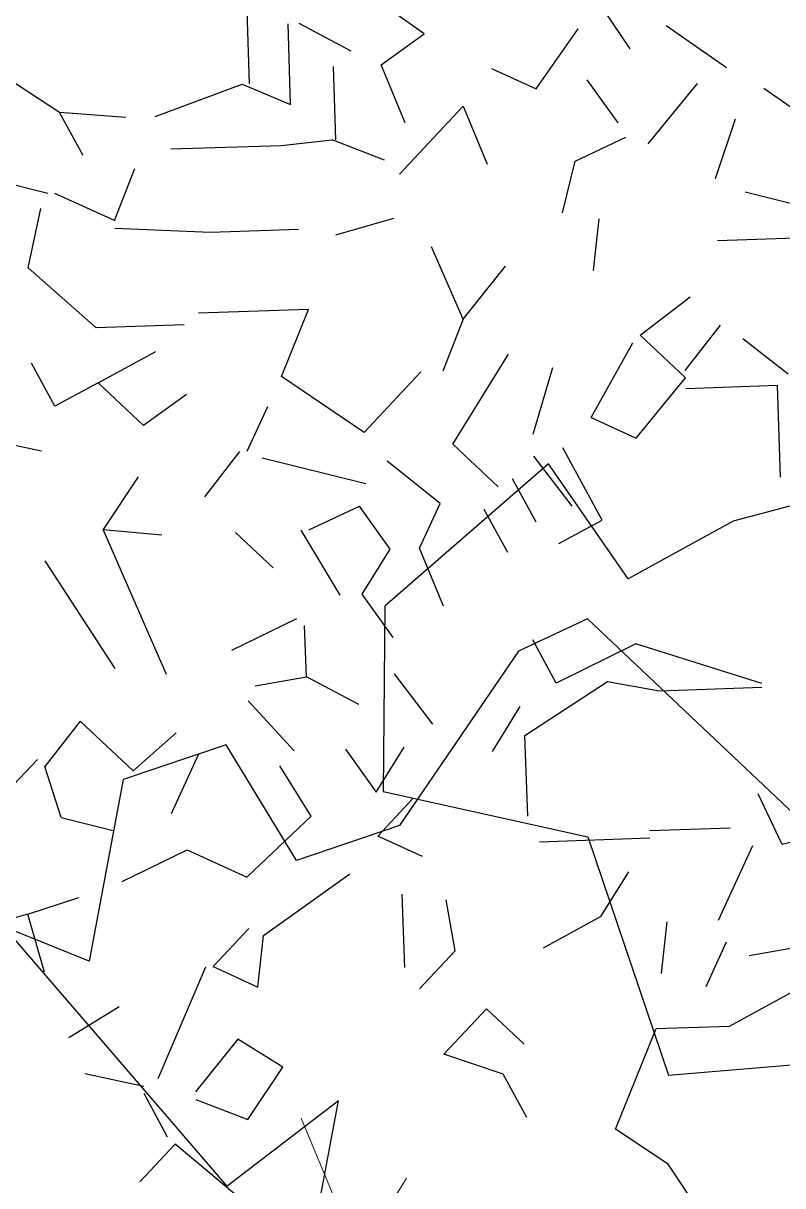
# Model space of a CAD drawing. Header units: metres. Extents: x 10 to 239, y 2 to 253.
# Drawn here: x 93.298 to 93.856, y 179.671 to 180.526 of the extents above; entities that cross this region are included whole.
import ezdxf

# ---------------------------------------------------------------- set-up
doc = ezdxf.new("R2010")
doc.units = ezdxf.units.M
doc.header["$MEASUREMENT"] = 0
doc.layers.add('bloques ARBOLES', color=7, linetype='Continuous', true_color=0xb8d897)

# ---------------------------------------------------------------- blocks, each defined once
blk = doc.blocks.new('arbolote')
at = {"layer": 'bloques ARBOLES'}
for points in [[(1.71641, 9.07352), (1.79706, 9.15747), (1.77878, 9.27351), (1.67086, 9.31731), (1.62903, 9.40144), (1.46368, 9.55755), (1.41292, 9.53387), (1.32561, 9.40565), (1.2498, 9.38005), (1.19807, 9.46501), (1.12225, 9.43942), (1.09727, 9.30604), (1.00955, 9.34119), (0.89145, 9.29818), (0.82627, 9.26872), (0.82446, 9.41527), (0.82083, 9.41956), (0.69614, 9.38108), (0.40291, 9.62845), (0.32388, 9.60013)], [(-1.28397, 9.55897), (-1.3207, 9.48831), (-1.40741, 9.49948), (-1.41091, 9.40914), (-1.28385, 9.17553), (-1.35275, 9.14936), (-1.41728, 8.82704), (-1.3465, 8.7196), (-1.19619, 8.63445), (-1.11673, 8.46354), (-1.12252, 8.34551), (-1.27432, 8.4487), (-1.35731, 8.28826), (-1.4052, 8.43166), (-1.49379, 8.40812), (-1.571, 8.36571), (-1.62973, 8.45025), (-1.74994, 8.34567), (-1.75127, 8.20933), (-1.60066, 8.17595), (-1.54146, 8.00074), (-1.39805, 8.01277), (-1.32066, 7.72053)], [(-1.80902, 7.84861), (-1.78403, 7.98199), (-1.86593, 7.91905), (-2.03402, 8.11423), (-2.14667, 8.0648), (-2.15215, 7.99852), (-2.10217, 7.92865), (-2.11167, 7.81391)]]:
    blk.add_lwpolyline(points, dxfattribs=at)
blk = doc.blocks.new('arb-alz-77')
at = {"layer": 'bloques ARBOLES', "linetype": 'Continuous'}
for p, q in [((1.9797, 5.2229), (1.7628, 5.3775)), ((1.9797, 5.2229), (1.7628, 5.3775)), ((1.9797, 5.2229), (1.7628, 5.3775)), ((1.9797, 5.2229), (1.7628, 5.3775)), ((2.3293, 5.1974), (2.2638, 5.2948)), ((2.3293, 5.1974), (2.2638, 5.2948)), ((1.6837, 5.1382), (1.6795, 5.2625)), ((1.7533, 5.1032), (1.7488, 5.24)), ((1.7533, 5.1032), (1.7488, 5.24)), ((1.7533, 5.1032), (1.7488, 5.24)), ((1.7533, 5.1032), (1.7488, 5.24)), ((1.8561, 5.1938), (1.7675, 5.2405)), ((2.1697, 5.1297), (2.241, 5.2318)), ((2.1697, 5.1297), (2.241, 5.2318)), ((2.1697, 5.1297), (2.241, 5.2318)), ((2.4923, 5.1656), (2.3903, 5.2368)), ((1.9067, 5.1706), (1.9797, 5.2229)), ((1.9067, 5.1706), (1.9797, 5.2229)), ((1.9067, 5.1706), (1.9797, 5.2229)), ((1.3614, 5.0899), (1.2341, 5.1728)), ((1.3614, 5.0899), (1.2341, 5.1728)), ((1.3614, 5.0899), (1.2341, 5.1728)), ((1.3614, 5.0899), (1.2341, 5.1728)), ((1.3614, 5.0899), (1.2341, 5.1728)), ((1.83, 5.0435), (1.8258, 5.1678)), ((1.9474, 5.0723), (1.9067, 5.1706)), ((1.9474, 5.0723), (1.9067, 5.1706)), ((2.0938, 5.1645), (2.1697, 5.1297)), ((2.0938, 5.1645), (2.1697, 5.1297)), ((1.5236, 5.0829), (1.6713, 5.1377)), ((1.5236, 5.0829), (1.6713, 5.1377)), ((1.6713, 5.1377), (1.7533, 5.1032)), ((1.6713, 5.1377), (1.7533, 5.1032)), ((1.6713, 5.1377), (1.7533, 5.1032)), ((1.6713, 5.1377), (1.7533, 5.1032)), ((2.3086, 5.0721), (2.2563, 5.145)), ((2.3597, 5.0364), (2.4434, 5.1389)), ((2.3597, 5.0364), (2.4434, 5.1389)), ((2.6579, 5.059), (2.5558, 5.1302)), ((2.6579, 5.059), (2.5558, 5.1302)), ((1.4738, 5.0813), (1.3614, 5.0899)), ((1.4013, 5.0166), (1.3614, 5.0899)), ((1.4013, 5.0166), (1.3614, 5.0899)), ((1.4013, 5.0166), (1.3614, 5.0899)), ((1.4013, 5.0166), (1.3614, 5.0899)), ((1.4738, 5.0813), (1.3614, 5.0899)), ((1.4013, 5.0166), (1.3614, 5.0899)), ((1.9378, 4.9849), (2.0461, 5.1006)), ((1.9378, 4.9849), (2.0461, 5.1006)), ((2.0461, 5.1006), (2.0868, 5.0023)), ((2.0461, 5.1006), (2.0868, 5.0023)), ((2.0461, 5.1006), (2.0868, 5.0023)), ((2.0461, 5.1006), (2.0868, 5.0023)), ((2.4737, 4.978), (2.5077, 5.0788)), ((2.4737, 4.978), (2.5077, 5.0788)), ((2.4737, 4.978), (2.5077, 5.0788)), ((2.4737, 4.978), (2.5077, 5.0788)), ((2.4737, 4.978), (2.5077, 5.0788)), ((2.2361, 5.0074), (2.322, 5.0477)), ((1.5503, 5.0278), (1.737, 5.034)), ((1.5503, 5.0278), (1.737, 5.034)), ((1.5503, 5.0278), (1.737, 5.034)), ((1.737, 5.034), (1.8238, 5.0433)), ((1.9122, 5.0088), (1.8238, 5.0433)), ((1.9122, 5.0088), (1.8238, 5.0433)), ((1.4548, 4.9063), (1.4891, 4.9946)), ((1.4548, 4.9063), (1.4891, 4.9946)), ((1.4548, 4.9063), (1.4891, 4.9946)), ((2.2141, 4.9194), (2.2361, 5.0074)), ((2.2141, 4.9194), (2.2361, 5.0074)), ((1.3412, 4.9522), (1.2532, 4.9742)), ((1.3412, 4.9522), (1.2532, 4.9742)), ((1.4548, 4.9063), (1.3536, 4.9525)), ((2.6123, 4.9328), (2.5243, 4.9548)), ((2.6123, 4.9328), (2.5243, 4.9548)), ((2.6123, 4.9328), (2.5243, 4.9548)), ((1.308, 4.8265), (1.3295, 4.9269)), ((1.308, 4.8265), (1.3295, 4.9269)), ((1.308, 4.8265), (1.3295, 4.9269)), ((1.308, 4.8265), (1.3295, 4.9269)), ((1.308, 4.8265), (1.3295, 4.9269)), ((1.308, 4.8265), (1.3295, 4.9269)), ((1.9279, 4.9097), (1.8292, 4.8815)), ((1.9279, 4.9097), (1.8292, 4.8815)), ((1.9279, 4.9097), (1.8292, 4.8815)), ((1.9279, 4.9097), (1.8292, 4.8815)), ((1.9279, 4.9097), (1.8292, 4.8815)), ((1.9279, 4.9097), (1.8292, 4.8815)), ((1.9279, 4.9097), (1.8292, 4.8815)), ((2.2672, 4.8216), (2.2768, 4.9091)), ((2.2672, 4.8216), (2.2768, 4.9091)), ((2.2672, 4.8216), (2.2768, 4.9091)), ((2.2672, 4.8216), (2.2768, 4.9091)), ((2.2672, 4.8216), (2.2768, 4.9091)), ((2.2672, 4.8216), (2.2768, 4.9091)), ((1.4553, 4.8937), (1.6175, 4.8868)), ((1.4553, 4.8937), (1.6175, 4.8868)), ((1.6175, 4.8868), (1.7667, 4.8918)), ((1.6175, 4.8868), (1.7667, 4.8918)), ((1.6175, 4.8868), (1.7667, 4.8918)), ((2.6267, 4.8773), (2.4773, 4.8723)), ((2.6267, 4.8773), (2.4773, 4.8723)), ((2.6267, 4.8773), (2.4773, 4.8723)), ((2.0458, 4.7393), (1.9919, 4.862)), ((2.0458, 4.7393), (1.9919, 4.862)), ((2.0458, 4.7393), (1.9919, 4.862)), ((2.0458, 4.7393), (1.9919, 4.862)), ((1.4236, 4.7246), (1.308, 4.8265)), ((1.4236, 4.7246), (1.308, 4.8265)), ((2.0458, 4.7393), (2.1176, 4.829)), ((2.3458, 4.7121), (2.4307, 4.7772)), ((2.3458, 4.7121), (2.4307, 4.7772)), ((1.7838, 4.7555), (1.5971, 4.7491)), ((1.7838, 4.7555), (1.5971, 4.7491)), ((1.7838, 4.7555), (1.5971, 4.7491)), ((1.7378, 4.6418), (1.7838, 4.7555)), ((1.7378, 4.6418), (1.7838, 4.7555)), ((1.7378, 4.6418), (1.7838, 4.7555)), ((1.7378, 4.6418), (1.7838, 4.7555)), ((1.7378, 4.6418), (1.7838, 4.7555)), ((1.7378, 4.6418), (1.7838, 4.7555)), ((1.7378, 4.6418), (1.7838, 4.7555)), ((1.7378, 4.6418), (1.7838, 4.7555)), ((1.7378, 4.6418), (1.7838, 4.7555)), ((1.7378, 4.6418), (1.7838, 4.7555)), ((2.0458, 4.7393), (2.0115, 4.6511)), ((2.0458, 4.7393), (2.0115, 4.6511)), ((2.0458, 4.7393), (2.0115, 4.6511)), ((2.0458, 4.7393), (2.0115, 4.6511)), ((2.0458, 4.7393), (2.0115, 4.6511)), ((2.0458, 4.7393), (2.0115, 4.6511)), ((1.5729, 4.7296), (1.4236, 4.7246)), ((1.5729, 4.7296), (1.4236, 4.7246)), ((1.5729, 4.7296), (1.4236, 4.7246)), ((2.4229, 4.6399), (2.3458, 4.7121)), ((2.4225, 4.6523), (2.4822, 4.7292)), ((2.4225, 4.6523), (2.4822, 4.7292)), ((2.4225, 4.6523), (2.4822, 4.7292)), ((2.4225, 4.6523), (2.4822, 4.7292)), ((2.4225, 4.6523), (2.4822, 4.7292)), ((2.4225, 4.6523), (2.4822, 4.7292)), ((2.2632, 4.5723), (2.3338, 4.6992)), ((2.2632, 4.5723), (2.3338, 4.6992)), ((2.2632, 4.5723), (2.3338, 4.6992)), ((2.5971, 4.6458), (2.5204, 4.7056)), ((2.5971, 4.6458), (2.5204, 4.7056)), ((2.5971, 4.6458), (2.5204, 4.7056)), ((1.4267, 4.6312), (1.5246, 4.6844)), ((1.4267, 4.6312), (1.5246, 4.6844)), ((2.0281, 4.527), (2.1227, 4.6797)), ((2.0281, 4.527), (2.1227, 4.6797)), ((2.0281, 4.527), (2.1227, 4.6797)), ((1.3534, 4.5915), (1.3135, 4.6648)), ((1.3534, 4.5915), (1.3135, 4.6648)), ((1.3534, 4.5915), (1.3135, 4.6648)), ((1.3534, 4.5915), (1.3135, 4.6648)), ((1.3534, 4.5915), (1.3135, 4.6648)), ((1.3534, 4.5915), (1.3135, 4.6648)), ((1.3534, 4.5915), (1.3135, 4.6648)), ((2.1645, 4.5441), (2.1982, 4.6573)), ((2.1645, 4.5441), (2.1982, 4.6573)), ((2.1645, 4.5441), (2.1982, 4.6573)), ((2.1645, 4.5441), (2.1982, 4.6573)), ((2.1645, 4.5441), (2.1982, 4.6573)), ((1.878, 4.5469), (1.7378, 4.6418)), ((1.878, 4.5469), (1.7378, 4.6418)), ((1.9742, 4.6498), (1.878, 4.5469)), ((1.9742, 4.6498), (1.878, 4.5469)), ((1.9742, 4.6498), (1.878, 4.5469)), ((2.3393, 4.5374), (2.4229, 4.6399)), ((2.3393, 4.5374), (2.4229, 4.6399)), ((2.3393, 4.5374), (2.4229, 4.6399)), ((2.3393, 4.5374), (2.4229, 4.6399)), ((2.3393, 4.5374), (2.4229, 4.6399)), ((2.3393, 4.5374), (2.4229, 4.6399)), ((2.3393, 4.5374), (2.4229, 4.6399)), ((2.3393, 4.5374), (2.4229, 4.6399)), ((2.3393, 4.5374), (2.4229, 4.6399)), ((1.4267, 4.6312), (1.3534, 4.5915)), ((1.4267, 4.6312), (1.3534, 4.5915)), ((1.5038, 4.5591), (1.4267, 4.6312)), ((1.5038, 4.5591), (1.4267, 4.6312)), ((1.5038, 4.5591), (1.4267, 4.6312)), ((2.5791, 4.6266), (2.4235, 4.6213)), ((2.5791, 4.6266), (2.4235, 4.6213)), ((2.5791, 4.6266), (2.4235, 4.6213)), ((2.5791, 4.6266), (2.4235, 4.6213)), ((2.5791, 4.6266), (2.4235, 4.6213)), ((2.5791, 4.6266), (2.4235, 4.6213)), ((2.5843, 4.471), (2.5791, 4.6266)), ((2.5843, 4.471), (2.5791, 4.6266)), ((1.5769, 4.6114), (1.5038, 4.5591)), ((1.6797, 4.5152), (1.7146, 4.5911)), ((2.2632, 4.5723), (2.3393, 4.5374)), ((2.2632, 4.5723), (2.3393, 4.5374)), ((2.2632, 4.5723), (2.3393, 4.5374)), ((2.2632, 4.5723), (2.3393, 4.5374)), ((1.2305, 4.5374), (1.3309, 4.5159)), ((1.2305, 4.5374), (1.3309, 4.5159)), ((1.6076, 4.4381), (1.6673, 4.5148)), ((1.6076, 4.4381), (1.6673, 4.5148)), ((1.6076, 4.4381), (1.6673, 4.5148)), ((1.6076, 4.4381), (1.6673, 4.5148)), ((1.6076, 4.4381), (1.6673, 4.5148)), ((2.1053, 4.4548), (2.0281, 4.527)), ((2.1053, 4.4548), (2.0281, 4.527)), ((2.1053, 4.4548), (2.0281, 4.527)), ((2.1053, 4.4548), (2.0281, 4.527)), ((2.2816, 4.3985), (2.2151, 4.5208)), ((2.2816, 4.3985), (2.2151, 4.5208)), ((2.2816, 4.3985), (2.2151, 4.5208)), ((2.2816, 4.3985), (2.2151, 4.5208)), ((1.8809, 4.4597), (1.7051, 4.5036)), ((1.8809, 4.4597), (1.7051, 4.5036)), ((1.8809, 4.4597), (1.7051, 4.5036)), ((1.8809, 4.4597), (1.7051, 4.5036)), ((1.8809, 4.4597), (1.7051, 4.5036)), ((1.8809, 4.4597), (1.7051, 4.5036)), ((1.8809, 4.4597), (1.7051, 4.5036)), ((1.8809, 4.4597), (1.7051, 4.5036)), ((1.8809, 4.4597), (1.7051, 4.5036)), ((2.0066, 4.4267), (1.917, 4.4984)), ((2.0066, 4.4267), (1.917, 4.4984)), ((2.2309, 4.4218), (2.1658, 4.5068)), ((2.2309, 4.4218), (2.1658, 4.5068)), ((2.2309, 4.4218), (2.1658, 4.5068)), ((1.4944, 4.4717), (1.4351, 4.3824)), ((1.4944, 4.4717), (1.4351, 4.3824)), ((2.1696, 4.3948), (2.1298, 4.4682)), ((2.1696, 4.3948), (2.1298, 4.4682)), ((2.1696, 4.3948), (2.1298, 4.4682)), ((2.1696, 4.3948), (2.1298, 4.4682)), ((2.1696, 4.3948), (2.1298, 4.4682)), ((1.7839, 4.3818), (1.8698, 4.4221)), ((1.7839, 4.3818), (1.8698, 4.4221)), ((1.7839, 4.3818), (1.8698, 4.4221)), ((1.7839, 4.3818), (1.8698, 4.4221)), ((1.7839, 4.3818), (1.8698, 4.4221)), ((1.7839, 4.3818), (1.8698, 4.4221)), ((1.7839, 4.3818), (1.8698, 4.4221)), ((1.922, 4.3491), (1.8698, 4.4221)), ((1.922, 4.3491), (1.8698, 4.4221)), ((1.922, 4.3491), (1.8698, 4.4221)), ((1.922, 4.3491), (1.8698, 4.4221)), ((1.922, 4.3491), (1.8698, 4.4221)), ((1.922, 4.3491), (1.8698, 4.4221)), ((1.922, 4.3491), (1.8698, 4.4221)), ((1.922, 4.3491), (1.8698, 4.4221)), ((1.922, 4.3491), (1.8698, 4.4221)), ((1.922, 4.3491), (1.8698, 4.4221)), ((1.922, 4.3491), (1.8698, 4.4221)), ((1.922, 4.3491), (1.8698, 4.4221)), ((1.922, 4.3491), (1.8698, 4.4221)), ((1.9718, 4.3506), (2.0066, 4.4267)), ((2.1215, 4.3434), (2.0817, 4.4166)), ((2.2082, 4.3586), (2.2816, 4.3985)), ((2.2082, 4.3586), (2.2816, 4.3985)), ((2.2082, 4.3586), (2.2816, 4.3985)), ((2.2082, 4.3586), (2.2816, 4.3985)), ((2.2082, 4.3586), (2.2816, 4.3985)), ((2.2082, 4.3586), (2.2816, 4.3985)), ((2.2082, 4.3586), (2.2816, 4.3985)), ((2.2082, 4.3586), (2.2816, 4.3985)), ((2.2082, 4.3586), (2.2816, 4.3985)), ((2.2082, 4.3586), (2.2816, 4.3985)), ((1.543, 4.1368), (1.4351, 4.3824)), ((1.543, 4.1368), (1.4351, 4.3824)), ((1.543, 4.1368), (1.4351, 4.3824)), ((1.543, 4.1368), (1.4351, 4.3824)), ((1.543, 4.1368), (1.4351, 4.3824)), ((1.543, 4.1368), (1.4351, 4.3824)), ((1.543, 4.1368), (1.4351, 4.3824)), ((1.4351, 4.3824), (1.5351, 4.3733)), ((1.543, 4.1368), (1.4351, 4.3824)), ((1.6595, 4.3775), (1.7238, 4.3175)), ((1.6595, 4.3775), (1.7238, 4.3175)), ((1.8374, 4.2714), (1.7714, 4.3813)), ((1.8374, 4.2714), (1.7714, 4.3813)), ((1.8374, 4.2714), (1.7714, 4.3813)), ((1.8374, 4.2714), (1.7714, 4.3813)), ((1.8748, 4.2727), (1.922, 4.3491)), ((1.8748, 4.2727), (1.922, 4.3491)), ((1.8748, 4.2727), (1.922, 4.3491)), ((1.8748, 4.2727), (1.922, 4.3491)), ((1.8748, 4.2727), (1.922, 4.3491)), ((1.8748, 4.2727), (1.922, 4.3491)), ((2.0124, 4.2524), (1.9718, 4.3506)), ((2.0124, 4.2524), (1.9718, 4.3506)), ((1.4555, 4.1465), (1.3372, 4.3292)), ((1.4555, 4.1465), (1.3372, 4.3292)), ((1.4555, 4.1465), (1.3372, 4.3292)), ((1.4555, 4.1465), (1.3372, 4.3292)), ((1.4555, 4.1465), (1.3372, 4.3292)), ((1.4555, 4.1465), (1.3372, 4.3292)), ((1.9271, 4.1996), (1.8748, 4.2727)), ((1.9271, 4.1996), (1.8748, 4.2727)), ((1.9271, 4.1996), (1.8748, 4.2727)), ((1.9271, 4.1996), (1.8748, 4.2727)), ((1.9271, 4.1996), (1.8748, 4.2727)), ((1.6538, 4.178), (1.764, 4.2315)), ((1.6538, 4.178), (1.764, 4.2315)), ((1.6538, 4.178), (1.764, 4.2315)), ((1.6538, 4.178), (1.764, 4.2315)), ((1.6538, 4.178), (1.764, 4.2315)), ((1.7799, 4.1325), (1.7769, 4.2196)), ((1.7799, 4.1325), (1.7769, 4.2196)), ((1.7799, 4.1325), (1.7769, 4.2196)), ((2.2037, 4.1219), (2.1639, 4.1953)), ((2.2037, 4.1219), (2.1639, 4.1953)), ((2.2037, 4.1219), (2.1639, 4.1953)), ((2.3385, 4.1887), (2.2037, 4.1219)), ((2.3385, 4.1887), (2.2037, 4.1219)), ((2.5525, 4.1212), (2.3385, 4.1887)), ((1.6931, 4.1171), (1.7799, 4.1325)), ((1.6931, 4.1171), (1.7799, 4.1325)), ((1.8687, 4.0857), (1.7799, 4.1325)), ((1.8687, 4.0857), (1.7799, 4.1325)), ((1.8687, 4.0857), (1.7799, 4.1325)), ((1.8687, 4.0857), (1.7799, 4.1325)), ((1.8687, 4.0857), (1.7799, 4.1325)), ((1.8687, 4.0857), (1.7799, 4.1325)), ((1.8687, 4.0857), (1.7799, 4.1325)), ((1.8687, 4.0857), (1.7799, 4.1325)), ((1.9944, 4.0526), (1.9292, 4.1375)), ((1.9944, 4.0526), (1.9292, 4.1375)), ((1.9944, 4.0526), (1.9292, 4.1375)), ((1.9944, 4.0526), (1.9292, 4.1375)), ((1.9944, 4.0526), (1.9292, 4.1375)), ((1.9944, 4.0526), (1.9292, 4.1375)), ((1.9944, 4.0526), (1.9292, 4.1375)), ((2.1506, 4.0329), (2.2908, 4.1249)), ((2.1506, 4.0329), (2.2908, 4.1249)), ((2.1506, 4.0329), (2.2908, 4.1249)), ((2.1506, 4.0329), (2.2908, 4.1249)), ((2.1506, 4.0329), (2.2908, 4.1249)), ((2.1506, 4.0329), (2.2908, 4.1249)), ((2.1506, 4.0329), (2.2908, 4.1249)), ((2.2908, 4.1249), (2.3786, 4.1091)), ((2.2908, 4.1249), (2.3786, 4.1091)), ((2.3786, 4.1091), (2.5527, 4.115)), ((2.3786, 4.1091), (2.5527, 4.115)), ((2.3786, 4.1091), (2.5527, 4.115)), ((2.3786, 4.1091), (2.5527, 4.115)), ((1.7593, 4.0072), (1.6815, 4.0918)), ((1.7593, 4.0072), (1.6815, 4.0918)), ((1.7593, 4.0072), (1.6815, 4.0918)), ((1.7593, 4.0072), (1.6815, 4.0918)), ((1.7593, 4.0072), (1.6815, 4.0918)), ((2.0956, 4.0061), (2.1428, 4.0825)), ((2.0956, 4.0061), (2.1428, 4.0825)), ((2.0956, 4.0061), (2.1428, 4.0825)), ((2.0956, 4.0061), (2.1428, 4.0825)), ((2.0956, 4.0061), (2.1428, 4.0825)), ((2.0956, 4.0061), (2.1428, 4.0825)), ((2.0956, 4.0061), (2.1428, 4.0825)), ((1.3962, 4.0573), (1.3366, 3.9805)), ((1.3962, 4.0573), (1.3366, 3.9805)), ((1.3962, 4.0573), (1.3366, 3.9805)), ((1.3962, 4.0573), (1.3366, 3.9805)), ((1.4864, 3.9732), (1.3962, 4.0573)), ((1.4864, 3.9732), (1.3962, 4.0573)), ((1.4864, 3.9732), (1.5589, 4.0379)), ((1.4864, 3.9732), (1.5589, 4.0379)), ((1.4864, 3.9732), (1.5589, 4.0379)), ((1.4864, 3.9732), (1.5589, 4.0379)), ((1.4864, 3.9732), (1.5589, 4.0379)), ((1.4864, 3.9732), (1.5589, 4.0379)), ((2.1553, 3.8961), (2.1506, 4.0329)), ((2.1553, 3.8961), (2.1506, 4.0329)), ((2.1553, 3.8961), (2.1506, 4.0329)), ((1.8462, 4.0102), (1.8985, 3.9373)), ((1.8462, 4.0102), (1.8985, 3.9373)), ((1.8462, 4.0102), (1.8985, 3.9373)), ((1.8462, 4.0102), (1.8985, 3.9373)), ((1.8462, 4.0102), (1.8985, 3.9373)), ((1.8462, 4.0102), (1.8985, 3.9373)), ((1.8462, 4.0102), (1.8985, 3.9373)), ((1.8462, 4.0102), (1.8985, 3.9373)), ((1.8985, 3.9373), (1.9458, 4.0135)), ((1.2637, 3.9283), (1.3238, 3.9925)), ((1.551, 3.9006), (1.5975, 4.0018)), ((1.551, 3.9006), (1.5975, 4.0018)), ((1.551, 3.9006), (1.5975, 4.0018)), ((1.3643, 3.8942), (1.3366, 3.9805)), ((1.3643, 3.8942), (1.3366, 3.9805)), ((1.7879, 3.8961), (1.7351, 3.9816)), ((1.7879, 3.8961), (1.7351, 3.9816)), ((1.7879, 3.8961), (1.7351, 3.9816)), ((1.7879, 3.8961), (1.7351, 3.9816)), ((1.7879, 3.8961), (1.7351, 3.9816)), ((1.7879, 3.8961), (1.7351, 3.9816)), ((1.7879, 3.8961), (1.7351, 3.9816)), ((1.901, 3.8625), (1.9612, 3.9268)), ((1.901, 3.8625), (1.9612, 3.9268)), ((1.901, 3.8625), (1.9612, 3.9268)), ((1.901, 3.8625), (1.9612, 3.9268)), ((2.5867, 3.8484), (2.5463, 3.9342)), ((2.5867, 3.8484), (2.5463, 3.9342)), ((2.5867, 3.8484), (2.5463, 3.9342)), ((2.8831, 3.9206), (2.5867, 3.8484)), ((2.8831, 3.9206), (2.5867, 3.8484)), ((1.3643, 3.8942), (1.4523, 3.8723)), ((1.3643, 3.8942), (1.4523, 3.8723)), ((1.3643, 3.8942), (1.4523, 3.8723)), ((1.3643, 3.8942), (1.4523, 3.8723)), ((1.6792, 3.7928), (1.7879, 3.8961)), ((1.6792, 3.7928), (1.7879, 3.8961)), ((1.6792, 3.7928), (1.7879, 3.8961)), ((1.6792, 3.7928), (1.7879, 3.8961)), ((2.3617, 3.872), (2.4985, 3.8765)), ((2.3617, 3.872), (2.4985, 3.8765)), ((2.3617, 3.872), (2.4985, 3.8765)), ((1.9769, 3.8277), (1.901, 3.8625)), ((1.9769, 3.8277), (1.901, 3.8625)), ((1.9769, 3.8277), (1.901, 3.8625)), ((1.9769, 3.8277), (1.901, 3.8625)), ((2.1755, 3.853), (2.3622, 3.8594)), ((2.1755, 3.853), (2.3622, 3.8594)), ((2.4789, 3.72), (2.5369, 3.8467)), ((2.4789, 3.72), (2.5369, 3.8467)), ((2.4789, 3.72), (2.5369, 3.8467)), ((1.4677, 3.7856), (1.578, 3.8391)), ((1.4677, 3.7856), (1.578, 3.8391)), ((1.578, 3.8391), (1.6792, 3.7928)), ((1.578, 3.8391), (1.6792, 3.7928)), ((1.578, 3.8391), (1.6792, 3.7928)), ((1.578, 3.8391), (1.6792, 3.7928)), ((1.578, 3.8391), (1.6792, 3.7928)), ((1.578, 3.8391), (1.6792, 3.7928)), ((1.578, 3.8391), (1.6792, 3.7928)), ((1.7074, 3.6941), (1.8534, 3.7987)), ((2.2794, 3.7259), (2.3266, 3.8022)), ((2.2794, 3.7259), (2.3266, 3.8022)), ((2.2794, 3.7259), (2.3266, 3.8022)), ((1.3077, 3.7304), (1.394, 3.7582)), ((1.3077, 3.7304), (1.394, 3.7582)), ((1.3077, 3.7304), (1.394, 3.7582)), ((1.3077, 3.7304), (1.394, 3.7582)), ((1.3077, 3.7304), (1.394, 3.7582)), ((1.3077, 3.7304), (1.394, 3.7582)), ((1.3077, 3.7304), (1.394, 3.7582)), ((1.9418, 3.7643), (1.9461, 3.6398)), ((1.9418, 3.7643), (1.9461, 3.6398)), ((2.0322, 3.6677), (2.0168, 3.7543)), ((1.3077, 3.7304), (1.2089, 3.7021)), ((1.3077, 3.7304), (1.2089, 3.7021)), ((1.3077, 3.7304), (1.2089, 3.7021)), ((1.3077, 3.7304), (1.2089, 3.7021)), ((1.3077, 3.7304), (1.2089, 3.7021)), ((1.336, 3.6317), (1.3077, 3.7304)), ((1.336, 3.6317), (1.3077, 3.7304)), ((2.2794, 3.7259), (2.1815, 3.6727)), ((2.2794, 3.7259), (2.1815, 3.6727)), ((2.2794, 3.7259), (2.1815, 3.6727)), ((2.2794, 3.7259), (2.1815, 3.6727)), ((2.2794, 3.7259), (2.1815, 3.6727)), ((2.3823, 3.6297), (2.3918, 3.7172)), ((2.3823, 3.6297), (2.3918, 3.7172)), ((2.3823, 3.6297), (2.3918, 3.7172)), ((2.3823, 3.6297), (2.3918, 3.7172)), ((1.6221, 3.6413), (1.6822, 3.7057)), ((1.6221, 3.6413), (1.6822, 3.7057)), ((1.6221, 3.6413), (1.6822, 3.7057)), ((1.6979, 3.6066), (1.7074, 3.6941)), ((1.972, 3.6034), (2.0322, 3.6677)), ((2.4578, 3.6073), (2.4926, 3.6832)), ((2.4578, 3.6073), (2.4926, 3.6832)), ((2.4578, 3.6073), (2.4926, 3.6832)), ((2.6175, 3.6749), (2.5307, 3.6596)), ((1.5288, 3.4514), (1.6097, 3.6409)), ((1.5288, 3.4514), (1.6097, 3.6409)), ((1.5288, 3.4514), (1.6097, 3.6409)), ((1.5288, 3.4514), (1.6097, 3.6409)), ((1.5288, 3.4514), (1.6097, 3.6409)), ((1.5288, 3.4514), (1.6097, 3.6409)), ((1.5288, 3.4514), (1.6097, 3.6409)), ((1.6221, 3.6413), (1.6979, 3.6066)), ((1.6221, 3.6413), (1.6979, 3.6066)), ((1.6221, 3.6413), (1.6979, 3.6066)), ((1.6221, 3.6413), (1.6979, 3.6066)), ((1.6221, 3.6413), (1.6979, 3.6066)), ((2.4975, 3.5402), (2.6075, 3.5999)), ((2.4975, 3.5402), (2.6075, 3.5999)), ((2.4975, 3.5402), (2.6075, 3.5999)), ((1.377, 3.5209), (1.4625, 3.5737)), ((1.377, 3.5209), (1.4625, 3.5737)), ((1.377, 3.5209), (1.4625, 3.5737)), ((1.377, 3.5209), (1.4625, 3.5737)), ((1.377, 3.5209), (1.4625, 3.5737)), ((2.0132, 3.4927), (2.0853, 3.5698)), ((2.0132, 3.4927), (2.0853, 3.5698)), ((2.0132, 3.4927), (2.0853, 3.5698)), ((2.0853, 3.5698), (2.1496, 3.5098)), ((2.0853, 3.5698), (2.1496, 3.5098)), ((2.0853, 3.5698), (2.1496, 3.5098)), ((2.0853, 3.5698), (2.1496, 3.5098)), ((2.0853, 3.5698), (2.1496, 3.5098)), ((2.304, 3.3655), (2.373, 3.536)), ((2.304, 3.3655), (2.373, 3.536)), ((2.304, 3.3655), (2.373, 3.536)), ((2.373, 3.536), (2.4975, 3.5402)), ((2.373, 3.536), (2.4975, 3.5402)), ((2.373, 3.536), (2.4975, 3.5402)), ((2.373, 3.536), (2.4975, 3.5402)), ((2.373, 3.536), (2.4975, 3.5402)), ((1.6636, 3.5182), (1.5918, 3.4286)), ((1.6636, 3.5182), (1.5918, 3.4286)), ((1.6636, 3.5182), (1.5918, 3.4286)), ((1.6636, 3.5182), (1.5918, 3.4286)), ((1.6636, 3.5182), (1.5918, 3.4286)), ((1.74, 3.4709), (1.6636, 3.5182)), ((1.74, 3.4709), (1.6636, 3.5182)), ((2.114, 3.4587), (2.0132, 3.4927)), ((2.114, 3.4587), (2.0132, 3.4927)), ((2.114, 3.4587), (2.0132, 3.4927)), ((2.114, 3.4587), (2.0132, 3.4927)), ((2.114, 3.4587), (2.0132, 3.4927)), ((2.114, 3.4587), (2.0132, 3.4927)), ((2.114, 3.4587), (2.0132, 3.4927)), ((2.114, 3.4587), (2.0132, 3.4927)), ((2.114, 3.4587), (2.0132, 3.4927)), ((2.114, 3.4587), (2.0132, 3.4927)), ((2.114, 3.4587), (2.0132, 3.4927)), ((1.6807, 3.3818), (1.74, 3.4709)), ((1.6807, 3.3818), (1.74, 3.4709)), ((1.6807, 3.3818), (1.74, 3.4709)), ((1.6807, 3.3818), (1.74, 3.4709)), ((1.6807, 3.3818), (1.74, 3.4709)), ((1.6807, 3.3818), (1.74, 3.4709)), ((1.6807, 3.3818), (1.74, 3.4709)), ((1.5044, 3.4381), (1.404, 3.4596)), ((1.5044, 3.4381), (1.404, 3.4596)), ((1.5044, 3.4381), (1.404, 3.4596)), ((1.5044, 3.4381), (1.404, 3.4596)), ((2.1538, 3.3853), (2.114, 3.4587)), ((2.1538, 3.3853), (2.114, 3.4587)), ((2.1538, 3.3853), (2.114, 3.4587)), ((2.1538, 3.3853), (2.114, 3.4587)), ((1.5446, 3.3522), (1.5049, 3.4258)), ((1.5446, 3.3522), (1.5049, 3.4258)), ((1.5446, 3.3522), (1.5049, 3.4258)), ((1.5923, 3.4161), (1.6807, 3.3818)), ((2.3933, 3.3062), (2.304, 3.3655)), ((2.3933, 3.3062), (2.304, 3.3655)), ((2.3933, 3.3062), (2.304, 3.3655)), ((2.3933, 3.3062), (2.304, 3.3655)), ((2.3933, 3.3062), (2.304, 3.3655)), ((1.4973, 3.276), (1.5575, 3.3403)), ((1.4973, 3.276), (1.5575, 3.3403)), ((1.4973, 3.276), (1.5575, 3.3403)), ((1.4973, 3.276), (1.5575, 3.3403)), ((1.4973, 3.276), (1.5575, 3.3403)), ((1.6857, 3.2325), (1.5575, 3.3403)), ((1.6857, 3.2325), (1.5575, 3.3403)), ((1.6857, 3.2325), (1.5575, 3.3403)), ((1.6857, 3.2325), (1.5575, 3.3403)), ((2.4588, 3.2088), (2.3933, 3.3062))]:
    blk.add_line(p, q, dxfattribs=at)
blk = doc.blocks.new('Palm2-e')
at = {"layer": 'bloques ARBOLES', "lineweight": 5}
for q in [(-0.02473, 4.46636), (0.05274, 4.42209)]:
    blk.add_line((0.01759, 4.3648), q, dxfattribs=at)

msp = doc.modelspace()

# ---------------------------------------------------------------- block references
for p in [(95.31367, 171.75181), (92.24898, 170.53045)]:
    msp.add_blockref('arbolote', p)
at = {"layer": 'bloques ARBOLES', "color": 2, "xscale": 0.433568186266492, "yscale": 0.433568186266492, "zscale": 0.433568186266492}
msp.add_blockref('arb-alz-77', (92.73427, 178.25369), dxfattribs=at)
at = {"layer": 'bloques ARBOLES'}
msp.add_blockref('Palm2-e', (93.52681, 175.25468), dxfattribs=at)

doc.saveas('drawing.dxf')
